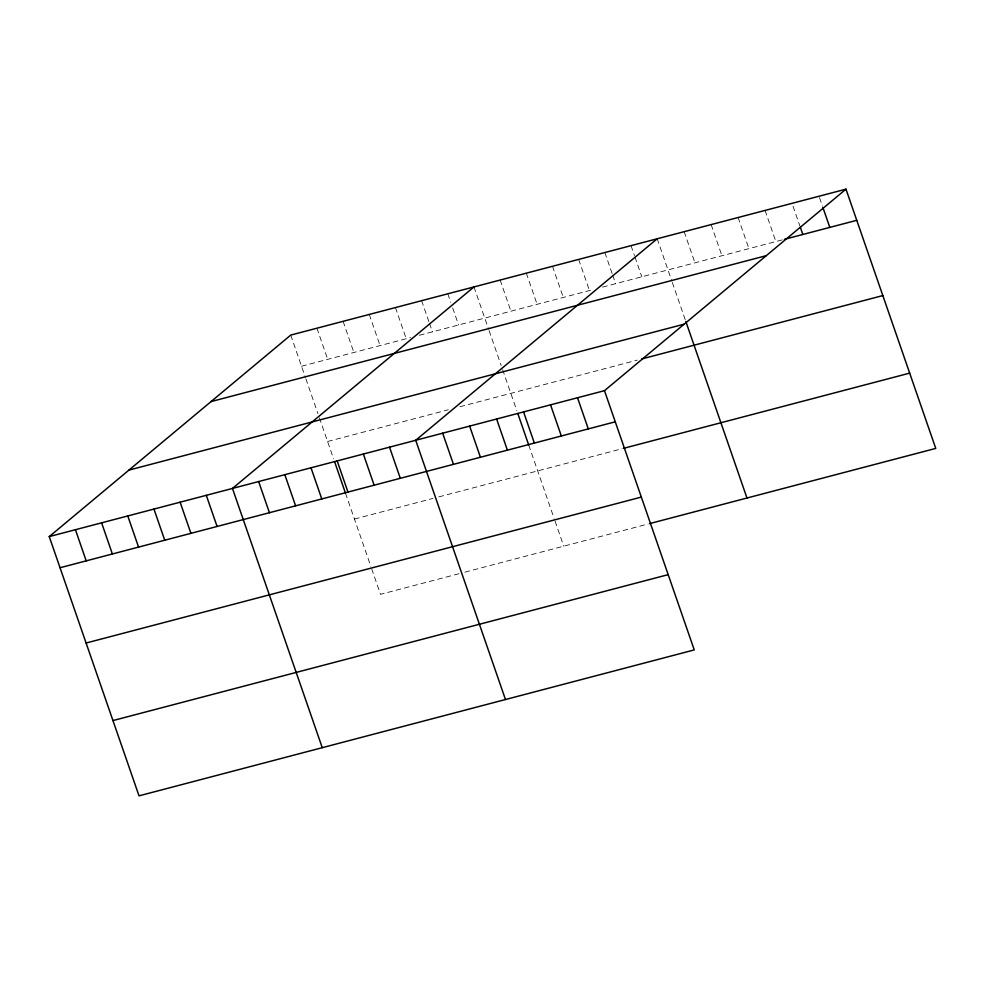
<?xml version="1.0" encoding="UTF-8"?>
<svg xmlns="http://www.w3.org/2000/svg" width="985" height="985" viewBox="0 0 985 985"><rect width="100%" height="100%" fill="white"/><g stroke="black" fill="none" stroke-linecap="round" stroke-linejoin="round"><path stroke-width="0.74" stroke-dasharray="4.92 3.69" d="M301.533 366.235L410.597 337.572M419.315 335.282L592.367 289.799M602.549 287.115L782.952 239.7M327.599 441.502L448.298 409.785M459.921 406.731L637.332 360.104M354.452 519.058L432.981 498.422M438.793 496.896L622.015 448.741M459.047 573.701L380.518 594.337L371.825 569.244M464.858 572.162L648.081 524.008M819.495 197.653L822.438 206.148M793.024 206.16L799.882 225.984M765.074 210.421L775.86 241.571M738.097 217.5L748.895 248.651M711.133 224.592L721.919 255.743M684.169 231.684L694.954 262.835M657.192 238.764L671.844 281.07M672.324 282.461L685.363 320.1M631.016 245.647L634.451 255.558M634.943 256.974L641.814 276.797M604.852 252.529L612.202 273.768M612.695 275.184L615.637 283.68M578.675 259.412L589.461 290.563M552.499 266.282L563.285 297.433M526.322 273.165L537.108 304.316M500.146 280.048L510.932 311.198M473.97 286.93L488.622 329.224M489.102 330.628L501.168 365.472M502.621 369.658L516.793 410.585M528.723 445.048L554.087 518.295M555.06 521.09L563.74 546.183M447.793 293.801L450.736 302.296M452.694 307.96L458.579 324.952M421.617 300.684L428.98 321.923M429.46 323.339L432.403 331.834M395.441 307.566L406.226 338.717M369.264 314.449L380.05 345.6M343.088 321.319L353.886 352.47M316.924 328.202L327.709 359.353M290.747 335.085L305.387 377.39M305.879 378.782L317.946 413.626M319.386 417.812L333.558 458.739M345.501 493.214L370.865 566.449"/><path stroke-width="1.48" d="M845.98 189.157L604.482 390.663L694.253 649.915L139.02 795.843L49.25 536.591L290.747 335.085L845.98 189.157L935.75 448.409L649.546 523.626M473.97 286.93L232.472 488.437L322.255 747.689M657.192 238.764L415.707 440.283L505.477 699.535M784.38 239.33L856.765 220.308M211.049 401.584L766.281 255.657M128.936 470.091L684.181 324.163M641.703 358.959L882.831 295.574M49.25 536.591L604.482 390.663M60.036 567.742L615.268 421.814M623.48 448.36L909.684 373.13M86.101 643.02L641.333 497.093M112.955 720.577L668.187 574.649M822.931 207.564L829.801 227.387M800.374 227.4L802.824 234.479M685.843 321.492L746.975 498.016M577.518 397.755L588.304 428.906M550.541 404.847L561.339 435.998M523.577 411.927L534.362 443.078M517.79 413.454L528.723 445.048M496.612 419.019L507.398 450.17M469.636 426.111L480.434 457.262M442.671 433.191L453.457 464.341M389.531 447.165L400.316 478.316M363.354 454.036L374.14 485.199M337.178 460.918L347.964 492.069M334.555 461.608L345.501 493.214M311.001 467.801L321.787 498.952M284.825 474.684L295.611 505.834M258.649 481.554L269.434 512.717M206.296 495.32L217.094 526.47M180.132 502.202L190.918 533.353M153.956 509.073L164.741 540.236M127.779 515.955L138.565 547.106M101.603 522.838L112.388 553.989M75.426 529.721L86.212 560.871"/></g></svg>
